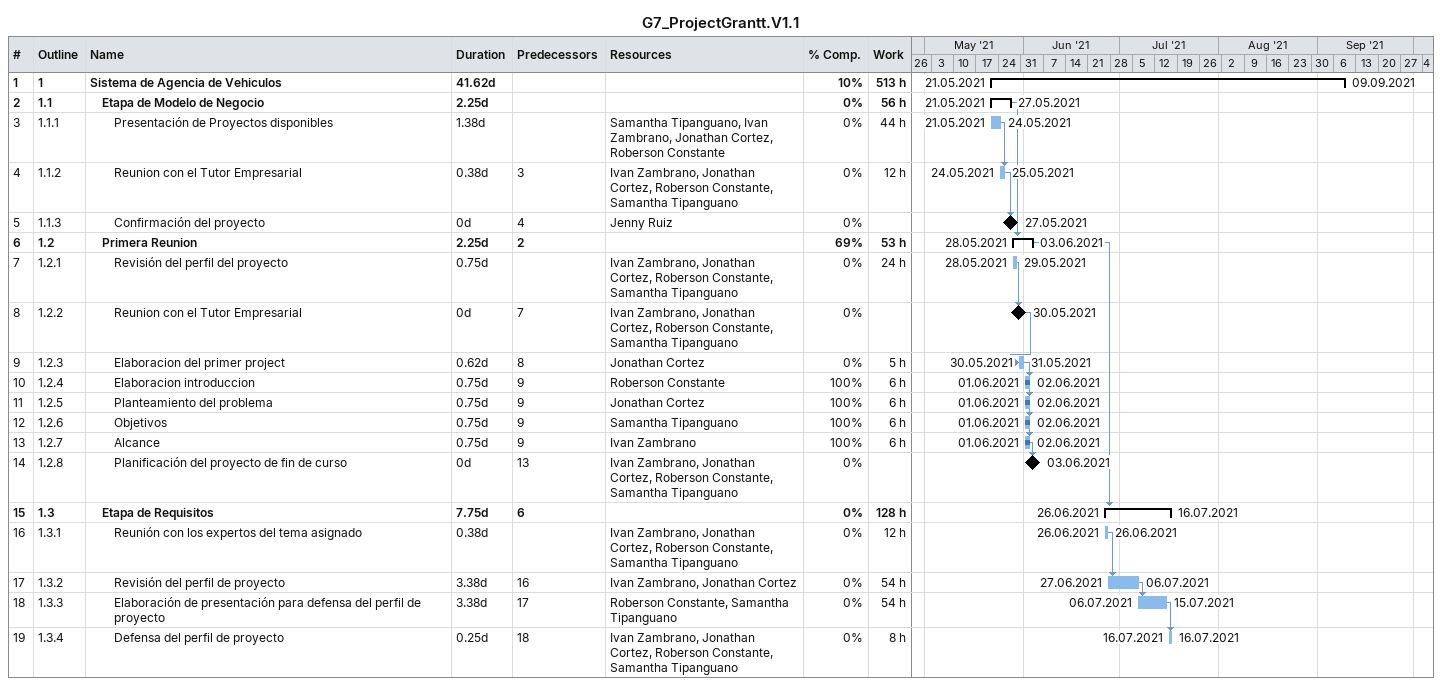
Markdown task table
G7_ProjectGrantt.V1.1

| ID | WBS | Task | Duration | Start | Finish | Predecessors | Resources | % complete | Work (h) |
|---|---|---|---|---|---|---|---|---|---|
| 1 | 1 | **Sistema de Agencia de Vehiculos** | 41.62d | 2021-05-21 | 2021-09-09 |  |  | 10 | 513 |
| 2 | 1.1 | **Etapa de Modelo de Negocio** | 2.25d | 2021-05-21 | 2021-05-27 |  |  | 0 | 56 |
| 3 | 1.1.1 | Presentación de Proyectos disponibles | 1.38d | 2021-05-21 | 2021-05-24 |  | Samantha Tipanguano, Ivan Zambrano, Jonathan Cortez, Roberson Constante | 0 | 44 |
| 4 | 1.1.2 | Reunion con el Tutor Empresarial | 0.38d | 2021-05-24 | 2021-05-25 | 3 | Ivan Zambrano, Jonathan Cortez, Roberson Constante, Samantha Tipanguano | 0 | 12 |
| 5 | 1.1.3 | Confirmación del proyecto | 0d | 2021-05-27 | 2021-05-27 | 4 | Jenny Ruiz | 0 |  |
| 6 | 1.2 | **Primera Reunion** | 2.25d | 2021-05-28 | 2021-06-03 | 2 |  | 69 | 53 |
| 7 | 1.2.1 | Revisión del perfil del proyecto | 0.75d | 2021-05-28 | 2021-05-29 |  | Ivan Zambrano, Jonathan Cortez, Roberson Constante, Samantha Tipanguano | 0 | 24 |
| 8 | 1.2.2 | Reunion con el Tutor Empresarial | 0d | 2021-05-30 | 2021-05-30 | 7 | Ivan Zambrano, Jonathan Cortez, Roberson Constante, Samantha Tipanguano | 0 |  |
| 9 | 1.2.3 | Elaboracion del primer project | 0.62d | 2021-05-30 | 2021-05-31 | 8 | Jonathan Cortez | 0 | 5 |
| 10 | 1.2.4 | Elaboracion introduccion | 0.75d | 2021-06-01 | 2021-06-02 | 9 | Roberson Constante | 100 | 6 |
| 11 | 1.2.5 | Planteamiento del problema | 0.75d | 2021-06-01 | 2021-06-02 | 9 | Jonathan Cortez | 100 | 6 |
| 12 | 1.2.6 | Objetivos | 0.75d | 2021-06-01 | 2021-06-02 | 9 | Samantha Tipanguano | 100 | 6 |
| 13 | 1.2.7 | Alcance | 0.75d | 2021-06-01 | 2021-06-02 | 9 | Ivan Zambrano | 100 | 6 |
| 14 | 1.2.8 | Planificación del proyecto de fin de curso | 0d | 2021-06-03 | 2021-06-03 | 13 | Ivan Zambrano, Jonathan Cortez, Roberson Constante, Samantha Tipanguano | 0 |  |
| 15 | 1.3 | **Etapa de Requisitos** | 7.75d | 2021-06-26 | 2021-07-16 | 6 |  | 0 | 128 |
| 16 | 1.3.1 | Reunión con los expertos del tema asignado | 0.38d | 2021-06-26 | 2021-06-26 |  | Ivan Zambrano, Jonathan Cortez, Roberson Constante, Samantha Tipanguano | 0 | 12 |
| 17 | 1.3.2 | Revisión del perfil de proyecto | 3.38d | 2021-06-27 | 2021-07-06 | 16 | Ivan Zambrano, Jonathan Cortez | 0 | 54 |
| 18 | 1.3.3 | Elaboración de presentación para defensa del perfil de proyecto | 3.38d | 2021-07-06 | 2021-07-15 | 17 | Roberson Constante, Samantha Tipanguano | 0 | 54 |
| 19 | 1.3.4 | Defensa del perfil de proyecto | 0.25d | 2021-07-16 | 2021-07-16 | 18 | Ivan Zambrano, Jonathan Cortez, Roberson Constante, Samantha Tipanguano | 0 | 8 |
